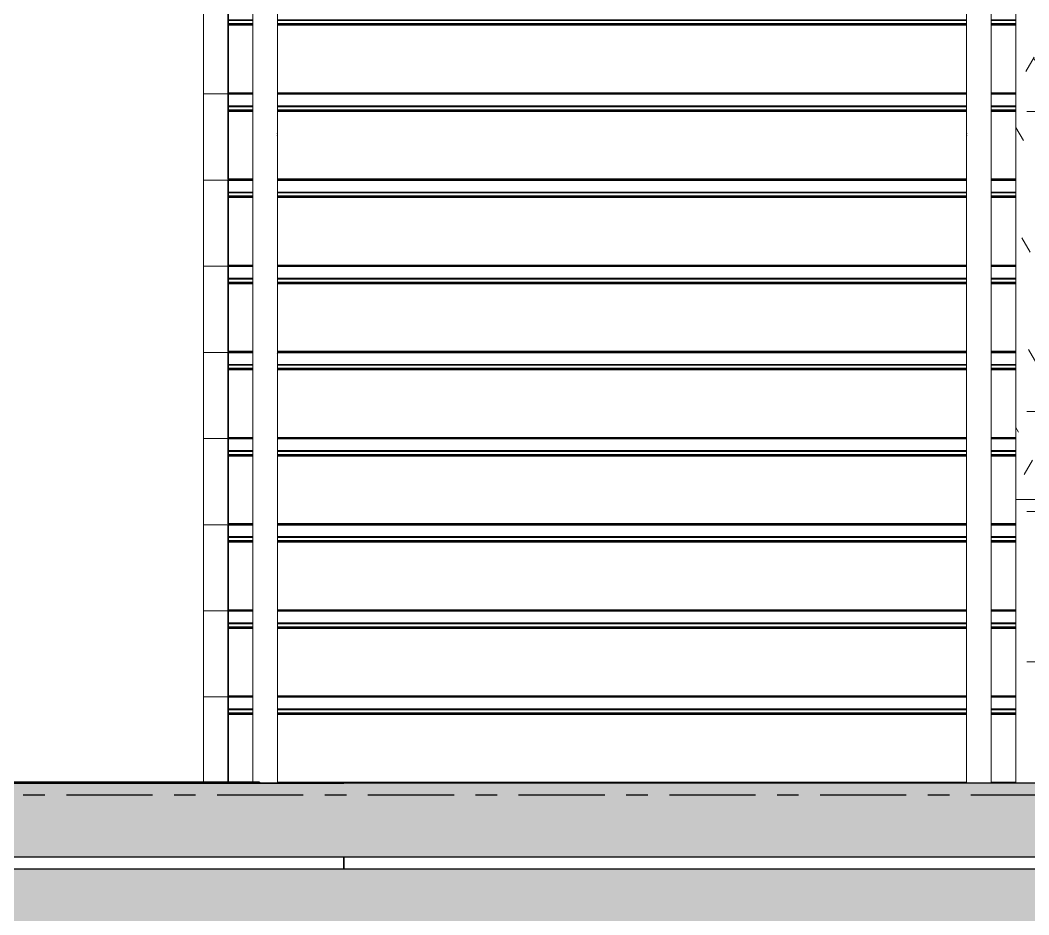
# Model space of a CAD drawing. Header units: millimetres. Extents: x -1379 to 1385823, y -4884429 to 548763.
# Drawn here: x 553381 to 555430, y -2343919 to -2342102 of the extents above; entities that cross this region are included whole.
import ezdxf

# ---------------------------------------------------------------- set-up
doc = ezdxf.new("R2010")
doc.units = ezdxf.units.MM
doc.linetypes.add('CENTER', pattern=[50.8, 31.75, -6.35, 6.35, -6.35])
doc.linetypes.add('TA_GL_000.70000', pattern=[1.925, 0.7, -0.175, 0.175, -0.175, 0.7])
doc.layers.add('000 - 0_SYM_DWG_GRIDLINE_MAIN_COLOR_251', color=7, linetype='Continuous')
doc.layers.add('000 - GRID', color=7, linetype='CENTER')
for name, color, linetype, lineweight in [('A-DETL-GENF', 7, 'Continuous', 35), ('A-DETL-THIN', 7, 'Continuous', 25), ('A-FLOR-FNSH', 7, 'Continuous', 70), ('A-FLOR-HRAL', 7, 'Continuous', 35), ('A-FLOR-PATT', 7, 'Continuous', 70), ('A-GENM', 7, 'Continuous', 35), ('A-WALL-PATT', 7, 'Continuous', 70), ('I-WALL-E', 7, 'Continuous', 50), ('S-STRS-E', 7, 'Continuous', 35), ('WALL-E', 7, 'Continuous', 50)]:
    doc.layers.add(name, color=color, linetype=linetype, lineweight=lineweight)
doc.styles.add('TA', font='', dxfattribs={"height": 4.5})
doc.styles.get('TA').set_extended_font_data('Cordia New')

# ---------------------------------------------------------------- blocks, each defined once
blk = doc.blocks.new('Railing - 50mm-5816477-IV01 - ELEVATION 2')
at = {"layer": 'A-FLOR-HRAL', "color": 7, "lineweight": 9}
for p, q in [((-2315827.7, 103222.6), (-2315827.4, 103225.1)), ((-2315827.7, 103222.6), (-2315827.7, 102200)), ((-2315827.4, 103220.1), (-2315827.7, 103222.6)), ((-2315778, 103225.1), (-2315777.7, 103222.6)), ((-2315777.7, 103222.6), (-2315778, 103220.1)), ((-2315777.7, 102200), (-2315777.7, 103222.6))]:
    blk.add_line(p, q, dxfattribs=at)
blk = doc.blocks.new('Railing - 50mm-5816475-IV01 - ELEVATION 2')
at = {"layer": 'A-FLOR-HRAL', "color": 7, "lineweight": 9}
for p, q in [((-2315827.7, 102642.6), (-2315827.4, 102645)), ((-2315827.7, 102642.6), (-2315827.7, 101675)), ((-2315827.4, 102640.1), (-2315827.7, 102642.6)), ((-2315778, 102645), (-2315777.7, 102642.6)), ((-2315777.7, 102642.6), (-2315778, 102640.1)), ((-2315777.7, 101675), (-2315777.7, 102642.6))]:
    blk.add_line(p, q, dxfattribs=at)
blk = doc.blocks.new('Railing - Railing-3996589-IV01 - ELEVATION 2')
at = {"color": 7}
for name in ['Railing - 50mm-5816477-IV01 - ELEVATION 2', 'Railing - 50mm-5816475-IV01 - ELEVATION 2']:
    blk.add_blockref(name, (0, 0), dxfattribs=at)
blk = doc.blocks.new('Top Rail Type - Top Rail_Internal_-4728313-IV01 - ELEVATION 2')
at = {"layer": 'A-FLOR-HRAL', "color": 7, "lineweight": 9}
for p, q in [((-2315827.7, 104638.6), (-2315827.7, 102219)), ((-2315777.7, 102219), (-2315777.7, 104638.6)), ((-2315827.7, 102125), (-2315827.7, 101325)), ((-2315777.7, 101325), (-2315777.7, 102125)), ((-2315778.6, 101325), (-2315826.9, 101325)), ((-2315826.9, 101325), (-2315778.6, 101325))]:
    blk.add_line(p, q, dxfattribs=at)
at = {"layer": 'A-FLOR-HRAL', "color": 7, "lineweight": 9, "flags": 128}
for points in [[(-2315827.7, 102200), (-2315827.7, 102200.1), (-2315827.7, 102200.4), (-2315827.7, 102200.9), (-2315827.7, 102201.6), (-2315827.7, 102202.5), (-2315827.7, 102203.6), (-2315827.7, 102204.9), (-2315827.7, 102206.3), (-2315827.7, 102208), (-2315827.7, 102209.9), (-2315827.7, 102211.9), (-2315827.7, 102214.1), (-2315827.7, 102216.5), (-2315827.7, 102219)], [(-2315777.7, 102219), (-2315777.7, 102216.4), (-2315777.7, 102214), (-2315777.7, 102211.8), (-2315777.7, 102209.8), (-2315777.7, 102208), (-2315777.7, 102206.3), (-2315777.7, 102204.8), (-2315777.7, 102203.5), (-2315777.7, 102202.5), (-2315777.7, 102201.6), (-2315777.7, 102200.9), (-2315777.7, 102200.4), (-2315777.7, 102200.1), (-2315777.7, 102200)], [(-2315827.7, 102200), (-2315827.7, 102199.9), (-2315827.7, 102199.8), (-2315827.7, 102199.5), (-2315827.7, 102199), (-2315827.7, 102198.5), (-2315827.7, 102197.9), (-2315827.7, 102197.1), (-2315827.7, 102196.2), (-2315827.7, 102195.2), (-2315827.7, 102194.1), (-2315827.7, 102192.9), (-2315827.7, 102191.5), (-2315827.7, 102190.1), (-2315827.7, 102188.5), (-2315827.7, 102186.9), (-2315827.7, 102185.2), (-2315827.7, 102183.3), (-2315827.7, 102181.4), (-2315827.7, 102179.4), (-2315827.7, 102177.3), (-2315827.7, 102175.1), (-2315827.7, 102172.8), (-2315827.7, 102170.4), (-2315827.7, 102168), (-2315827.7, 102165.5), (-2315827.7, 102163), (-2315827.7, 102160.3), (-2315827.7, 102157.7), (-2315827.7, 102155), (-2315827.7, 102152.2), (-2315827.7, 102149.4), (-2315827.7, 102146.5), (-2315827.7, 102143.6), (-2315827.7, 102140.7), (-2315827.7, 102137.7), (-2315827.7, 102134.8), (-2315827.7, 102131.8), (-2315827.7, 102128.8), (-2315827.7, 102125.8), (-2315827.7, 102125)], [(-2315827.6, 102197.5), (-2315827.7, 102198.5), (-2315827.7, 102199.5), (-2315827.7, 102200)], [(-2315777.7, 102200), (-2315777.7, 102199), (-2315777.8, 102198), (-2315777.9, 102197)], [(-2315777.7, 102125), (-2315777.7, 102128), (-2315777.7, 102131), (-2315777.7, 102134), (-2315777.7, 102136.9), (-2315777.7, 102139.9), (-2315777.7, 102142.8), (-2315777.7, 102145.7), (-2315777.7, 102148.6), (-2315777.7, 102151.4), (-2315777.7, 102154.2), (-2315777.7, 102156.9), (-2315777.7, 102159.6), (-2315777.7, 102162.3), (-2315777.7, 102164.8), (-2315777.7, 102167.3), (-2315777.7, 102169.8), (-2315777.7, 102172.2), (-2315777.7, 102174.5), (-2315777.7, 102176.7), (-2315777.7, 102178.8), (-2315777.7, 102180.8), (-2315777.7, 102182.8), (-2315777.7, 102184.7), (-2315777.7, 102186.4), (-2315777.7, 102188.1), (-2315777.7, 102189.7), (-2315777.7, 102191.1), (-2315777.7, 102192.5), (-2315777.7, 102193.8), (-2315777.7, 102194.9), (-2315777.7, 102195.9), (-2315777.7, 102196.9), (-2315777.7, 102197.7), (-2315777.7, 102198.3), (-2315777.7, 102198.9), (-2315777.7, 102199.4), (-2315777.7, 102199.7), (-2315777.7, 102199.9), (-2315777.7, 102200), (-2315777.7, 102200)]]:
    blk.add_lwpolyline(points, dxfattribs=at)
blk = doc.blocks.new('DPA_GM-Manhole Cover Type 2 - 600x600-V54-IV01 - ELEVATION 2')
at = {"layer": 'A-GENM', "lineweight": 9}
h = blk.add_hatch(dxfattribs=at)
h.set_pattern_fill('FP_32', style=0, pattern_type=2)
h.set_pattern_definition([(87.236, (-2317713.067, 0), (-1.62598107, 33.67558542), []), (92.764, (-2317713.067, 0), (-4.87760347, 33.67596877), [84.288, -50.573])])
h.paths.add_polyline_path([(-2317858.2, 101325), (-2317858.2, 101327), (-2317863.9, 101327), (-2317863.9, 101325)])
h = blk.add_hatch(dxfattribs=at)
h.set_pattern_fill('FP_33', style=0, pattern_type=2)
h.set_pattern_definition([(53.483, (-2306129.094, 0), (-24.93489, 33.67606), []), (126.517, (-2306129.094, 0), (-74.804, 33.67637), [104.756, -62.853])])
h.paths.add_polyline_path([(-2317858.2, 101325), (-2317854.2, 101325), (-2317854.2, 101327), (-2317858.2, 101327)])
h = blk.add_hatch(dxfattribs=at)
h.set_pattern_fill('FP_30', style=0, pattern_type=2)
h.set_pattern_definition([(87.236, (-2317718.061, 0), (-1.62598107, 33.67558542), []), (92.764, (-2317718.061, 0), (-4.87760347, 33.67596877), [84.288, -50.573])])
h.paths.add_polyline_path([(-2317854.1, 101325), (-2317848.9, 101325), (-2317848.9, 101327), (-2317854.2, 101327), (-2317854.2, 101325)])
h = blk.add_hatch(dxfattribs=at)
h.set_pattern_fill('FP_29', style=0, pattern_type=2)
h.set_pattern_definition([(53.483, (-2306271.676, 0), (-24.93489, 33.67606), []), (126.517, (-2306271.676, 0), (-74.804, 33.67637), [104.756, -62.853])])
h.paths.add_polyline_path([(-2317839.8, 101325), (-2317759.9, 101325), (-2317759.9, 101327), (-2317848.9, 101327), (-2317848.9, 101325), (-2317843.7, 101325)])
h = blk.add_hatch(dxfattribs=at)
h.set_pattern_fill('FP_28', style=0, pattern_type=2)
h.set_pattern_definition([(45.033, (-2298464.604, 0), (-33.636283, 33.676074), []), (134.967, (-2298464.604, 0), (-100.910215, 33.675396), [118.993, -71.396])])
h.paths.add_polyline_path([(-2317389.8, 101325), (-2317340.4, 101325), (-2317340.4, 101327), (-2317759.9, 101327), (-2317759.9, 101325)])
h = blk.add_hatch(dxfattribs=at)
h.set_pattern_fill('FP_31', style=0, pattern_type=2)
h.set_pattern_definition([(56.093, (-2309606.193, 0), (-22.634779, 33.676643), []), (123.907, (-2309606.193, 0), (-67.905139, 33.674984), [101.44, -60.864])])
h.paths.add_polyline_path([(-2317264.3, 101325), (-2317264.3, 101327), (-2317340.4, 101327), (-2317340.4, 101325)])
at = {"layer": 'A-GENM', "color": 7}
for p, q in [((-2317092.9, 101325), (-2317955, 101325)), ((-2317955, 101325), (-2317136.4, 101325)), ((-2317854.1, 101325), (-2317883.5, 101325)), ((-2317274.2, 101325), (-2317883.5, 101325)), ((-2317883.5, 101325), (-2317854.1, 101325)), ((-2317274.2, 101325), (-2317883.5, 101325)), ((-2317878.3, 101325), (-2317849.3, 101325)), ((-2317279, 101325), (-2317878.3, 101325)), ((-2317288.5, 101325), (-2317867.8, 101325)), ((-2317867.8, 101325), (-2317839.8, 101325)), ((-2317787.9, 101327), (-2317863.9, 101327)), ((-2317863.9, 101327), (-2317858.2, 101327)), ((-2317863.9, 101325), (-2317863.9, 101327)), ((-2317858.2, 101325), (-2317863.9, 101325)), ((-2317863.9, 101325), (-2317787.9, 101325)), ((-2317858.2, 101327), (-2317774.4, 101327)), ((-2317858.2, 101325), (-2317858.2, 101327)), ((-2317774.4, 101325), (-2317858.2, 101325)), ((-2317854.9, 101325), (-2317840, 101325)), ((-2317841.4, 101325), (-2317854.9, 101325)), ((-2317773.4, 101327), (-2317854.2, 101327)), ((-2317854.2, 101327), (-2317848.9, 101327)), ((-2317854.2, 101327), (-2317854.2, 101325)), ((-2317848.9, 101325), (-2317854.2, 101325)), ((-2317854.2, 101325), (-2317773.4, 101325)), ((-2317244.8, 101325), (-2317854.1, 101325)), ((-2317854.1, 101325), (-2317244.8, 101325)), ((-2317849.3, 101325), (-2317250, 101325)), ((-2317848.9, 101327), (-2317759.9, 101327)), ((-2317848.9, 101327), (-2317848.9, 101325)), ((-2317759.9, 101325), (-2317848.9, 101325)), ((-2317843.8, 101325), (-2317830.4, 101325)), ((-2317829, 101325), (-2317843.8, 101325)), ((-2317841.4, 101325), (-2317826.6, 101325)), ((-2317840.4, 101325), (-2317825.6, 101325)), ((-2317826.9, 101325), (-2317840.4, 101325)), ((-2317840, 101325), (-2317826.6, 101325)), ((-2317839.8, 101325), (-2317260.5, 101325)), ((-2317830.4, 101325), (-2317815.6, 101325)), ((-2317829.3, 101325), (-2317815.9, 101325)), ((-2317814.5, 101325), (-2317829.3, 101325)), ((-2317829, 101325), (-2317815.6, 101325)), ((-2317826.9, 101325), (-2317812.1, 101325)), ((-2317825.6, 101325), (-2317812.1, 101325)), ((-2317815.9, 101325), (-2317801.1, 101325)), ((-2317814.5, 101325), (-2317801.1, 101325)), ((-2317368.4, 101327), (-2317787.9, 101327)), ((-2317787.9, 101325), (-2317368.4, 101325)), ((-2317774.4, 101327), (-2317354.9, 101327)), ((-2317354.9, 101325), (-2317774.4, 101325)), ((-2317353.9, 101327), (-2317773.4, 101327)), ((-2317773.4, 101325), (-2317353.9, 101325)), ((-2317759.9, 101327), (-2317340.4, 101327)), ((-2317759.9, 101327), (-2317759.9, 101325)), ((-2317340.4, 101325), (-2317759.9, 101325)), ((-2317284.6, 101327), (-2317368.4, 101327)), ((-2317368.4, 101325), (-2317284.6, 101325)), ((-2317354.9, 101327), (-2317278.8, 101327)), ((-2317278.8, 101325), (-2317354.9, 101325)), ((-2317270.1, 101327), (-2317353.9, 101327)), ((-2317353.9, 101325), (-2317270.1, 101325)), ((-2317340.4, 101327), (-2317264.3, 101327)), ((-2317340.4, 101325), (-2317340.4, 101327)), ((-2317264.3, 101325), (-2317340.4, 101325)), ((-2317313.7, 101325), (-2317327.2, 101325)), ((-2317312.4, 101325), (-2317327.2, 101325)), ((-2317301.4, 101325), (-2317316.2, 101325)), ((-2317302.7, 101325), (-2317316.2, 101325)), ((-2317313.7, 101325), (-2317298.9, 101325)), ((-2317299.3, 101325), (-2317312.7, 101325)), ((-2317297.9, 101325), (-2317312.7, 101325)), ((-2317298.9, 101325), (-2317312.4, 101325)), ((-2317287.9, 101325), (-2317302.7, 101325)), ((-2317286.9, 101325), (-2317301.7, 101325)), ((-2317288.2, 101325), (-2317301.7, 101325)), ((-2317301.4, 101325), (-2317287.9, 101325)), ((-2317299.3, 101325), (-2317284.5, 101325)), ((-2317284.5, 101325), (-2317297.9, 101325)), ((-2317260.5, 101325), (-2317288.5, 101325)), ((-2317273.4, 101325), (-2317288.2, 101325)), ((-2317286.9, 101325), (-2317273.4, 101325)), ((-2317278.8, 101327), (-2317284.6, 101327)), ((-2317284.6, 101325), (-2317278.8, 101325)), ((-2317250, 101325), (-2317279, 101325)), ((-2317274.2, 101325), (-2317244.8, 101325)), ((-2317244.8, 101325), (-2317274.2, 101325)), ((-2317264.3, 101327), (-2317270.1, 101327)), ((-2317270.1, 101325), (-2317264.3, 101325)), ((-2317264.3, 101327), (-2317264.3, 101325)), ((-2317136.4, 101325), (-2317092.9, 101325)), ((-2318035.3, 101175), (-2318035.3, 101150)), ((-2317991.9, 101175), (-2317991.9, 101150)), ((-2317092.9, 101150), (-2317092.9, 101175))]:
    blk.add_line(p, q, dxfattribs=at)
blk = doc.blocks.new('Handrail Type - Handrail_Internal_-5816216-IV01 - ELEVATION 2')
at = {"layer": 'A-FLOR-HRAL', "color": 7, "lineweight": 9}
for p, q in [((-2315827.7, 104300), (-2315827.7, 101850)), ((-2315777.7, 101850), (-2315777.7, 104300))]:
    blk.add_line(p, q, dxfattribs=at)
blk = doc.blocks.new('Railing - 50mm-5817114-IV01 - ELEVATION 2')
at = {"layer": 'A-FLOR-HRAL', "color": 7, "lineweight": 9}
for p, q in [((-2317277.4, 103225), (-2317277.7, 103222.5)), ((-2317277.7, 102200), (-2317277.7, 103222.5)), ((-2317277.7, 103222.5), (-2317277.4, 103220)), ((-2317227.7, 103222.5), (-2317228, 103225)), ((-2317228, 103220), (-2317227.7, 103222.5)), ((-2317227.7, 103222.5), (-2317227.7, 102200))]:
    blk.add_line(p, q, dxfattribs=at)
blk = doc.blocks.new('Railing - 50mm-5817112-IV01 - ELEVATION 2')
at = {"layer": 'A-FLOR-HRAL', "color": 7, "lineweight": 9}
for p, q in [((-2317277.4, 102645), (-2317277.7, 102642.5)), ((-2317277.7, 101675), (-2317277.7, 102642.5)), ((-2317277.7, 102642.5), (-2317277.4, 102640)), ((-2317227.7, 102642.5), (-2317228, 102645)), ((-2317228, 102640), (-2317227.7, 102642.5)), ((-2317227.7, 102642.5), (-2317227.7, 101675))]:
    blk.add_line(p, q, dxfattribs=at)
blk = doc.blocks.new('Railing - Railing-5817338-IV01 - ELEVATION 2')
at = {"color": 7}
for name in ['Railing - 50mm-5817114-IV01 - ELEVATION 2', 'Railing - 50mm-5817112-IV01 - ELEVATION 2']:
    blk.add_blockref(name, (0, 0), dxfattribs=at)
blk = doc.blocks.new('Top Rail Type - Top Rail_Internal_-5817344-IV01 - ELEVATION 2')
at = {"layer": 'A-FLOR-HRAL', "color": 7, "lineweight": 9}
for p, q in [((-2317277.7, 104638.6), (-2317277.7, 102219)), ((-2317227.7, 102219), (-2317227.7, 104638.6)), ((-2317277.7, 102125), (-2317277.7, 101327)), ((-2317227.7, 101325), (-2317227.7, 102125)), ((-2317228.6, 101325), (-2317276.9, 101325)), ((-2317276.9, 101325), (-2317228.6, 101325))]:
    blk.add_line(p, q, dxfattribs=at)
at = {"layer": 'A-FLOR-HRAL', "color": 7, "lineweight": 9, "flags": 128}
for points in [[(-2317277.7, 102200), (-2317277.7, 102200.1), (-2317277.7, 102200.4), (-2317277.7, 102200.9), (-2317277.7, 102201.6), (-2317277.7, 102202.5), (-2317277.7, 102203.6), (-2317277.7, 102204.9), (-2317277.7, 102206.3), (-2317277.7, 102208), (-2317277.7, 102209.9), (-2317277.7, 102211.9), (-2317277.7, 102214.1), (-2317277.7, 102216.5), (-2317277.7, 102219)], [(-2317227.7, 102219), (-2317227.7, 102216.4), (-2317227.7, 102214), (-2317227.7, 102211.8), (-2317227.7, 102209.8), (-2317227.7, 102208), (-2317227.7, 102206.3), (-2317227.7, 102204.8), (-2317227.7, 102203.5), (-2317227.7, 102202.5), (-2317227.7, 102201.6), (-2317227.7, 102200.9), (-2317227.7, 102200.4), (-2317227.7, 102200.1), (-2317227.7, 102200)], [(-2317277.7, 102200), (-2317277.7, 102199.9), (-2317277.7, 102199.8), (-2317277.7, 102199.5), (-2317277.7, 102199), (-2317277.7, 102198.5), (-2317277.7, 102197.9), (-2317277.7, 102197.1), (-2317277.7, 102196.2), (-2317277.7, 102195.2), (-2317277.7, 102194.1), (-2317277.7, 102192.9), (-2317277.7, 102191.5), (-2317277.7, 102190.1), (-2317277.7, 102188.5), (-2317277.7, 102186.9), (-2317277.7, 102185.2), (-2317277.7, 102183.3), (-2317277.7, 102181.4), (-2317277.7, 102179.4), (-2317277.7, 102177.3), (-2317277.7, 102175.1), (-2317277.7, 102172.8), (-2317277.7, 102170.4), (-2317277.7, 102168), (-2317277.7, 102165.5), (-2317277.7, 102163), (-2317277.7, 102160.3), (-2317277.7, 102157.7), (-2317277.7, 102155), (-2317277.7, 102152.2), (-2317277.7, 102149.4), (-2317277.7, 102146.5), (-2317277.7, 102143.6), (-2317277.7, 102140.7), (-2317277.7, 102137.7), (-2317277.7, 102134.8), (-2317277.7, 102131.8), (-2317277.7, 102128.8), (-2317277.7, 102125.8), (-2317277.7, 102125)], [(-2317277.6, 102197.5), (-2317277.7, 102198.5), (-2317277.7, 102199.5), (-2317277.7, 102200)], [(-2317227.7, 102200), (-2317227.7, 102199), (-2317227.8, 102198), (-2317227.9, 102197)], [(-2317227.7, 102125), (-2317227.7, 102128), (-2317227.7, 102131), (-2317227.7, 102134), (-2317227.7, 102136.9), (-2317227.7, 102139.9), (-2317227.7, 102142.8), (-2317227.7, 102145.7), (-2317227.7, 102148.6), (-2317227.7, 102151.4), (-2317227.7, 102154.2), (-2317227.7, 102156.9), (-2317227.7, 102159.6), (-2317227.7, 102162.3), (-2317227.7, 102164.8), (-2317227.7, 102167.3), (-2317227.7, 102169.8), (-2317227.7, 102172.2), (-2317227.7, 102174.5), (-2317227.7, 102176.7), (-2317227.7, 102178.8), (-2317227.7, 102180.8), (-2317227.7, 102182.8), (-2317227.7, 102184.7), (-2317227.7, 102186.4), (-2317227.7, 102188.1), (-2317227.7, 102189.7), (-2317227.7, 102191.1), (-2317227.7, 102192.5), (-2317227.7, 102193.8), (-2317227.7, 102194.9), (-2317227.7, 102195.9), (-2317227.7, 102196.9), (-2317227.7, 102197.7), (-2317227.7, 102198.3), (-2317227.7, 102198.9), (-2317227.7, 102199.4), (-2317227.7, 102199.7), (-2317227.7, 102199.9), (-2317227.7, 102200), (-2317227.7, 102200)]]:
    blk.add_lwpolyline(points, dxfattribs=at)
blk = doc.blocks.new('Handrail Type - Handrail_Internal_-5817361-IV01 - ELEVATION 2')
at = {"layer": 'A-FLOR-HRAL', "color": 7, "lineweight": 9}
for p, q in [((-2317277.7, 104300), (-2317277.7, 101850)), ((-2317227.7, 101850), (-2317227.7, 104300))]:
    blk.add_line(p, q, dxfattribs=at)
blk = doc.blocks.new('C-1-IV01_REV00_20260605-145254_ELEVATION_2_EX')
at = {"layer": 'A-DETL-GENF', "lineweight": 9}
h = blk.add_hatch(dxfattribs=at)
h.set_pattern_fill('FP_37', style=0, pattern_type=2)
h.set_pattern_definition([(45, (994.86, -1), (0, 449.0128), [317.5, -317.5]), (45, (910.67, 83.17), (0, 449.0128), [317.5, -317.5]), (45, (826.5, 167.36), (0, 449.0128), [317.5, -317.5]), (135, (826.5, 223.5), (-449.0128, 3e-14), [317.5, -317.5]), (135, (910.67, 307.7), (-449.0128, 3e-14), [317.5, -317.5]), (135, (994.86, 391.87), (-449.0128, 3e-14), [317.5, -317.5])])
h.paths.add_polyline_path([(-23297.8, 99801.3), (7193.5, 99801.3), (7193.5, 101149), (-23297.8, 101149)])
at = {"layer": 'A-FLOR-PATT', "lineweight": 35}
blk.add_hatch(color=7, dxfattribs=at).paths.add_polyline_path([(-12816.4, 101174), (-12141.1, 101174), (-12141.1, 101324), (-18978.4, 101324), (-18978.4, 101174), (-13769.2, 101174)])
at = {"layer": 'A-WALL-PATT', "lineweight": 9}
h = blk.add_hatch(dxfattribs=at)
h.set_pattern_fill('FP_21', style=0, pattern_type=2)
h.set_pattern_definition([(0, (994.86, -1.01), (406.4, 101.6), [33.528, -271.272, 33.528, -271.272, -1625.6]), (0, (994.86, -1.01), (406.4, 101.6), [-609.6, 33.528, -576.072, 33.528, -271.272, -711.2]), (0, (994.86, -1.01), (406.4, 101.6), [-1524, 33.528, -169.672, 33.528, -474.472]), (120, (1147.26, 49.79), (-291.18818, 301.15272), [33.528, -271.272, 33.528, -271.272, -1625.6]), (120, (1147.26, 49.79), (-291.18818, 301.15272), [-609.6, 33.528, -576.072, 33.528, -271.272, -711.2]), (120, (1147.26, 49.79), (-291.18818, 301.15272), [-1524, 33.528, -169.672, 33.528, -474.472]), (240, (1198.06, 252.99), (-115.21182, -402.75272), [33.528, -271.272, 33.528, -271.272, -1625.6]), (240, (1198.06, 252.99), (-115.21182, -402.75272), [-609.6, 33.528, -576.072, 33.528, -271.272, -711.2]), (240, (1198.06, 252.99), (-115.21182, -402.75272), [-1524, 33.528, -169.672, 33.528, -474.472])])
h.paths.add_polyline_path([(-16345, 101324), (-16345, 103674), (-16395, 103674), (-16395, 101324)])
h = blk.add_hatch(dxfattribs=at)
h.set_pattern_fill('FP_22', style=0, pattern_type=2)
h.set_pattern_definition([(0, (-15745, 100124), (0, 1200), []), (90, (-15745, 100124), (-600, 4e-14), [])])
h.paths.add_polyline_path([(-16345, 101324), (-16345, 103674), (-16395, 103674), (-16395, 101324)])
at = {"layer": 'A-DETL-THIN', "color": 7}
blk.add_line((7193.5, 101149), (-23297.8, 101149), dxfattribs=at)
at = {"layer": 'A-FLOR-FNSH', "color": 7, "lineweight": 25}
for p, q in [((-12141.1, 101324), (-18978.4, 101324)), ((-18978.4, 101174), (-12141.1, 101174))]:
    blk.add_line(p, q, dxfattribs=at)
at = {"layer": 'I-WALL-E', "color": 7, "lineweight": 9}
for p, q in [((-18045, 101326), (-18045, 103774)), ((-17995, 101326), (-17995, 103774)), ((-16395, 101324), (-16395, 103674)), ((-18045, 102724), (-18045, 102899)), ((-17995, 102899), (-17995, 102724)), ((-18045, 102549), (-18045, 102724)), ((-18045, 102724), (-17995, 102724)), ((-18045, 102724), (-17995, 102724)), ((-17995, 102724), (-17995, 102549)), ((-16395, 102725.2), (-16395, 102724)), ((-18045, 102374), (-18045, 102549)), ((-18045, 102549), (-17995, 102549)), ((-18045, 102549), (-17995, 102549)), ((-17995, 102549), (-17995, 102374)), ((-16395, 102550.5), (-16395, 102549)), ((-18045, 102199), (-18045, 102374)), ((-18045, 102374), (-17995, 102374)), ((-18045, 102374), (-17995, 102374)), ((-17995, 102374), (-17995, 102199)), ((-16395, 102375.5), (-16395, 102374)), ((-18045, 102024), (-18045, 102199)), ((-18045, 102199), (-17995, 102199)), ((-18045, 102199), (-17995, 102199)), ((-17995, 102199), (-17995, 102024)), ((-16395, 102200.5), (-16395, 102199)), ((-18045, 101849), (-18045, 102024)), ((-18045, 102024), (-17995, 102024)), ((-18045, 102024), (-17995, 102024)), ((-17995, 102024), (-17995, 101849)), ((-16395, 102025.5), (-16395, 102024)), ((-18045, 101674), (-18045, 101849)), ((-18045, 101849), (-17995, 101849)), ((-18045, 101849), (-17995, 101849)), ((-17995, 101849), (-17995, 101674)), ((-16395, 101850.5), (-16395, 101849)), ((-18045, 101499), (-18045, 101674)), ((-18045, 101674), (-17995, 101674)), ((-18045, 101674), (-17995, 101674)), ((-17995, 101674), (-17995, 101499)), ((-16395, 101675.5), (-16395, 101674)), ((-18045, 101326), (-18045, 101499)), ((-18045, 101499), (-17995, 101499)), ((-18045, 101499), (-17995, 101499)), ((-17995, 101499), (-17995, 101326)), ((-16395, 101500.5), (-16395, 101499)), ((-16395, 101325.5), (-16395, 101324))]:
    blk.add_line(p, q, dxfattribs=at)
at = {"layer": 'S-STRS-E', "color": 7}
for p, q in [((-17995, 102873.5), (-17995, 102893.5)), ((-17995, 102866), (-17995, 102873.5)), ((-17995, 102873.5), (-17945, 102873.5)), ((-17995, 102873.5), (-17945, 102873.5)), ((-17995, 102864), (-17995, 102866)), ((-17995, 102866), (-17945, 102866)), ((-17995, 102725.5), (-17995, 102864)), ((-17945, 102864), (-17995, 102864)), ((-17945, 102864), (-17995, 102864)), ((-17895, 102873.5), (-16495, 102873.5)), ((-17895, 102873.5), (-16495, 102873.5)), ((-17895, 102866), (-16495, 102866)), ((-16495, 102864), (-17895, 102864)), ((-16495, 102864), (-17895, 102864)), ((-16445, 102873.5), (-16395, 102873.5)), ((-16445, 102873.5), (-16395, 102873.5)), ((-16445, 102866), (-16395, 102866)), ((-16395, 102864), (-16445, 102864)), ((-16395, 102864), (-16445, 102864)), ((-17995, 102725.5), (-17945, 102725.5)), ((-17995, 102718.5), (-17995, 102724)), ((-17995, 102724), (-17945, 102724)), ((-17995, 102699), (-17995, 102724)), ((-17995, 102721.5), (-17995, 102724)), ((-17995, 102721.5), (-17995, 102724)), ((-17995, 102721.5), (-17995, 102724)), ((-17995, 102721.5), (-17995, 102724)), ((-17995, 102721.5), (-17995, 102724)), ((-17995, 102724), (-17945, 102724)), ((-17995, 102724), (-17945, 102724)), ((-17995, 102724), (-17945, 102724)), ((-17995, 102724), (-17945, 102724)), ((-17995, 102724), (-17945, 102724)), ((-17995, 102724), (-17945, 102724)), ((-17995, 102709), (-17995, 102719)), ((-17995, 102698.5), (-17995, 102718.5)), ((-17995, 102709.5), (-17995, 102718.5)), ((-17895, 102725.5), (-16495, 102725.5)), ((-17895, 102724), (-16495, 102724)), ((-17895, 102724), (-16495, 102724)), ((-17895, 102724), (-16495, 102724)), ((-17895, 102724), (-16495, 102724)), ((-17895, 102724), (-16495, 102724)), ((-17895, 102724), (-16495, 102724)), ((-17895, 102724), (-16495, 102724)), ((-16445, 102725.5), (-16395, 102725.5)), ((-16445, 102724), (-16395, 102724)), ((-16445, 102724), (-16395, 102724)), ((-16445, 102724), (-16395, 102724)), ((-16445, 102724), (-16395, 102724)), ((-16445, 102724), (-16395, 102724)), ((-16445, 102724), (-16395, 102724)), ((-16445, 102724), (-16395, 102724)), ((-17995, 102706), (-17995, 102709.5)), ((-17995, 102706.5), (-17995, 102709)), ((-17945, 102699), (-17995, 102699)), ((-17995, 102691), (-17995, 102698.5)), ((-17995, 102698.5), (-17945, 102698.5)), ((-17995, 102698.5), (-17945, 102698.5)), ((-16495, 102699), (-17895, 102699)), ((-17895, 102698.5), (-16495, 102698.5)), ((-17895, 102698.5), (-16495, 102698.5)), ((-16395, 102699), (-16445, 102699)), ((-16445, 102698.5), (-16395, 102698.5)), ((-16445, 102698.5), (-16395, 102698.5)), ((-17995, 102689), (-17995, 102691)), ((-17995, 102691), (-17945, 102691)), ((-17995, 102550.5), (-17995, 102689)), ((-17945, 102689), (-17995, 102689)), ((-17945, 102689), (-17995, 102689)), ((-17895, 102691), (-16495, 102691)), ((-16495, 102689), (-17895, 102689)), ((-16495, 102689), (-17895, 102689)), ((-16445, 102691), (-16395, 102691)), ((-16395, 102689), (-16445, 102689)), ((-16395, 102689), (-16445, 102689)), ((-17995, 102550.5), (-17945, 102550.5)), ((-17995, 102543.5), (-17995, 102549)), ((-17995, 102549), (-17945, 102549)), ((-17995, 102524), (-17995, 102549)), ((-17995, 102546.5), (-17995, 102549)), ((-17995, 102546.5), (-17995, 102549)), ((-17995, 102546.5), (-17995, 102549)), ((-17995, 102546.5), (-17995, 102549)), ((-17995, 102546.5), (-17995, 102549)), ((-17995, 102549), (-17945, 102549)), ((-17995, 102549), (-17945, 102549)), ((-17995, 102549), (-17945, 102549)), ((-17995, 102549), (-17945, 102549)), ((-17995, 102549), (-17945, 102549)), ((-17995, 102549), (-17945, 102549)), ((-17995, 102534), (-17995, 102544)), ((-17995, 102523.5), (-17995, 102543.5)), ((-17995, 102534.5), (-17995, 102543.5)), ((-17995, 102531), (-17995, 102534.5)), ((-17995, 102531.5), (-17995, 102534)), ((-17895, 102550.5), (-16495, 102550.5)), ((-17895, 102549), (-16495, 102549)), ((-17895, 102549), (-16495, 102549)), ((-17895, 102549), (-16495, 102549)), ((-17895, 102549), (-16495, 102549)), ((-17895, 102549), (-16495, 102549)), ((-17895, 102549), (-16495, 102549)), ((-17895, 102549), (-16495, 102549)), ((-16445, 102550.5), (-16395, 102550.5)), ((-16445, 102549), (-16395, 102549)), ((-16445, 102549), (-16395, 102549)), ((-16445, 102549), (-16395, 102549)), ((-16445, 102549), (-16395, 102549)), ((-16445, 102549), (-16395, 102549)), ((-16445, 102549), (-16395, 102549)), ((-16445, 102549), (-16395, 102549)), ((-17945, 102524), (-17995, 102524)), ((-17995, 102516), (-17995, 102523.5)), ((-17995, 102523.5), (-17945, 102523.5)), ((-17995, 102523.5), (-17945, 102523.5)), ((-17995, 102514), (-17995, 102516)), ((-17995, 102516), (-17945, 102516)), ((-17995, 102375.5), (-17995, 102514)), ((-17945, 102514), (-17995, 102514)), ((-17945, 102514), (-17995, 102514)), ((-16495, 102524), (-17895, 102524)), ((-17895, 102523.5), (-16495, 102523.5)), ((-17895, 102523.5), (-16495, 102523.5)), ((-17895, 102516), (-16495, 102516)), ((-16495, 102514), (-17895, 102514)), ((-16495, 102514), (-17895, 102514)), ((-16395, 102524), (-16445, 102524)), ((-16445, 102523.5), (-16395, 102523.5)), ((-16445, 102523.5), (-16395, 102523.5)), ((-16445, 102516), (-16395, 102516)), ((-16395, 102514), (-16445, 102514)), ((-16395, 102514), (-16445, 102514)), ((-17995, 102375.5), (-17945, 102375.5)), ((-17995, 102368.5), (-17995, 102374)), ((-17995, 102374), (-17945, 102374)), ((-17995, 102349), (-17995, 102374)), ((-17995, 102371.5), (-17995, 102374)), ((-17995, 102371.5), (-17995, 102374)), ((-17995, 102371.5), (-17995, 102374)), ((-17995, 102371.5), (-17995, 102374)), ((-17995, 102371.5), (-17995, 102374)), ((-17995, 102374), (-17945, 102374)), ((-17995, 102374), (-17945, 102374)), ((-17995, 102374), (-17945, 102374)), ((-17995, 102374), (-17945, 102374)), ((-17995, 102374), (-17945, 102374)), ((-17995, 102374), (-17945, 102374)), ((-17995, 102359), (-17995, 102369)), ((-17995, 102348.5), (-17995, 102368.5)), ((-17995, 102359.5), (-17995, 102368.5)), ((-17895, 102375.5), (-16495, 102375.5)), ((-17895, 102374), (-16495, 102374)), ((-17895, 102374), (-16495, 102374)), ((-17895, 102374), (-16495, 102374)), ((-17895, 102374), (-16495, 102374)), ((-17895, 102374), (-16495, 102374)), ((-17895, 102374), (-16495, 102374)), ((-17895, 102374), (-16495, 102374)), ((-16445, 102375.5), (-16395, 102375.5)), ((-16445, 102374), (-16395, 102374)), ((-16445, 102374), (-16395, 102374)), ((-16445, 102374), (-16395, 102374)), ((-16445, 102374), (-16395, 102374)), ((-16445, 102374), (-16395, 102374)), ((-16445, 102374), (-16395, 102374)), ((-16445, 102374), (-16395, 102374)), ((-17995, 102356), (-17995, 102359.5)), ((-17995, 102356.5), (-17995, 102359)), ((-17945, 102349), (-17995, 102349)), ((-17995, 102341), (-17995, 102348.5)), ((-17995, 102348.5), (-17945, 102348.5)), ((-17995, 102348.5), (-17945, 102348.5)), ((-16495, 102349), (-17895, 102349)), ((-17895, 102348.5), (-16495, 102348.5)), ((-17895, 102348.5), (-16495, 102348.5)), ((-16395, 102349), (-16445, 102349)), ((-16445, 102348.5), (-16395, 102348.5)), ((-16445, 102348.5), (-16395, 102348.5)), ((-17995, 102339), (-17995, 102341)), ((-17995, 102341), (-17945, 102341)), ((-17995, 102200.5), (-17995, 102339)), ((-17945, 102339), (-17995, 102339)), ((-17945, 102339), (-17995, 102339)), ((-17895, 102341), (-16495, 102341)), ((-16495, 102339), (-17895, 102339)), ((-16495, 102339), (-17895, 102339)), ((-16445, 102341), (-16395, 102341)), ((-16395, 102339), (-16445, 102339)), ((-16395, 102339), (-16445, 102339)), ((-17995, 102200.5), (-17945, 102200.5)), ((-17995, 102193.5), (-17995, 102199)), ((-17995, 102199), (-17945, 102199)), ((-17995, 102174), (-17995, 102199)), ((-17995, 102196.5), (-17995, 102199)), ((-17995, 102196.5), (-17995, 102199)), ((-17995, 102196.5), (-17995, 102199)), ((-17995, 102196.5), (-17995, 102199)), ((-17995, 102196.5), (-17995, 102199)), ((-17995, 102199), (-17945, 102199)), ((-17995, 102199), (-17945, 102199)), ((-17995, 102199), (-17945, 102199)), ((-17995, 102199), (-17945, 102199)), ((-17995, 102199), (-17945, 102199)), ((-17995, 102199), (-17945, 102199)), ((-17995, 102184), (-17995, 102194)), ((-17995, 102173.5), (-17995, 102193.5)), ((-17995, 102184.5), (-17995, 102193.5)), ((-17995, 102181), (-17995, 102184.5)), ((-17995, 102181.5), (-17995, 102184)), ((-17895, 102200.5), (-16495, 102200.5)), ((-17895, 102199), (-16495, 102199)), ((-17895, 102199), (-16495, 102199)), ((-17895, 102199), (-16495, 102199)), ((-17895, 102199), (-16495, 102199)), ((-17895, 102199), (-16495, 102199)), ((-17895, 102199), (-16495, 102199)), ((-17895, 102199), (-16495, 102199)), ((-16445, 102200.5), (-16395, 102200.5)), ((-16445, 102199), (-16395, 102199)), ((-16445, 102199), (-16395, 102199)), ((-16445, 102199), (-16395, 102199)), ((-16445, 102199), (-16395, 102199)), ((-16445, 102199), (-16395, 102199)), ((-16445, 102199), (-16395, 102199)), ((-16445, 102199), (-16395, 102199)), ((-17945, 102174), (-17995, 102174)), ((-17995, 102166), (-17995, 102173.5)), ((-17995, 102173.5), (-17945, 102173.5)), ((-17995, 102173.5), (-17945, 102173.5)), ((-17995, 102164), (-17995, 102166)), ((-17995, 102166), (-17945, 102166)), ((-17995, 102025.5), (-17995, 102164)), ((-17945, 102164), (-17995, 102164)), ((-17945, 102164), (-17995, 102164)), ((-16495, 102174), (-17895, 102174)), ((-17895, 102173.5), (-16495, 102173.5)), ((-17895, 102173.5), (-16495, 102173.5)), ((-17895, 102166), (-16495, 102166)), ((-16495, 102164), (-17895, 102164)), ((-16495, 102164), (-17895, 102164)), ((-16395, 102174), (-16445, 102174)), ((-16445, 102173.5), (-16395, 102173.5)), ((-16445, 102173.5), (-16395, 102173.5)), ((-16445, 102166), (-16395, 102166)), ((-16395, 102164), (-16445, 102164)), ((-16395, 102164), (-16445, 102164)), ((-17995, 102025.5), (-17945, 102025.5)), ((-17995, 102018.5), (-17995, 102024)), ((-17995, 102024), (-17945, 102024)), ((-17995, 101999), (-17995, 102024)), ((-17995, 102021.5), (-17995, 102024)), ((-17995, 102021.5), (-17995, 102024)), ((-17995, 102021.5), (-17995, 102024)), ((-17995, 102021.5), (-17995, 102024)), ((-17995, 102021.5), (-17995, 102024)), ((-17995, 102024), (-17945, 102024)), ((-17995, 102024), (-17945, 102024)), ((-17995, 102024), (-17945, 102024)), ((-17995, 102024), (-17945, 102024)), ((-17995, 102024), (-17945, 102024)), ((-17995, 102024), (-17945, 102024)), ((-17895, 102025.5), (-16495, 102025.5)), ((-17895, 102024), (-16495, 102024)), ((-17895, 102024), (-16495, 102024)), ((-17895, 102024), (-16495, 102024)), ((-17895, 102024), (-16495, 102024)), ((-17895, 102024), (-16495, 102024)), ((-17895, 102024), (-16495, 102024)), ((-17895, 102024), (-16495, 102024)), ((-16445, 102025.5), (-16395, 102025.5)), ((-16445, 102024), (-16395, 102024)), ((-16445, 102024), (-16395, 102024)), ((-16445, 102024), (-16395, 102024)), ((-16445, 102024), (-16395, 102024)), ((-16445, 102024), (-16395, 102024)), ((-16445, 102024), (-16395, 102024)), ((-16445, 102024), (-16395, 102024)), ((-17995, 102009), (-17995, 102019)), ((-17995, 101998.5), (-17995, 102018.5)), ((-17995, 102010.5), (-17995, 102018.5)), ((-17995, 102006), (-17995, 102009.5)), ((-17995, 102006.5), (-17995, 102009)), ((-17945, 101999), (-17995, 101999)), ((-17995, 101991), (-17995, 101998.5)), ((-17995, 101998.5), (-17945, 101998.5)), ((-17995, 101998.5), (-17945, 101998.5)), ((-17995, 101989), (-17995, 101991)), ((-17995, 101991), (-17945, 101991)), ((-17995, 101850.5), (-17995, 101989)), ((-17945, 101989), (-17995, 101989)), ((-17945, 101989), (-17995, 101989)), ((-16495, 101999), (-17895, 101999)), ((-17895, 101998.5), (-16495, 101998.5)), ((-17895, 101998.5), (-16495, 101998.5)), ((-17895, 101991), (-16495, 101991)), ((-16495, 101989), (-17895, 101989)), ((-16495, 101989), (-17895, 101989)), ((-16395, 101999), (-16445, 101999)), ((-16445, 101998.5), (-16395, 101998.5)), ((-16445, 101998.5), (-16395, 101998.5)), ((-16445, 101991), (-16395, 101991)), ((-16395, 101989), (-16445, 101989)), ((-16395, 101989), (-16445, 101989)), ((-17995, 101850.5), (-17945, 101850.5)), ((-17995, 101843.5), (-17995, 101849)), ((-17995, 101849), (-17945, 101849)), ((-17995, 101824), (-17995, 101849)), ((-17995, 101846.5), (-17995, 101849)), ((-17995, 101846.5), (-17995, 101849)), ((-17995, 101846.5), (-17995, 101849)), ((-17995, 101846.5), (-17995, 101849)), ((-17995, 101846.5), (-17995, 101849)), ((-17995, 101849), (-17945, 101849)), ((-17995, 101849), (-17945, 101849)), ((-17995, 101849), (-17945, 101849)), ((-17995, 101849), (-17945, 101849)), ((-17995, 101849), (-17945, 101849)), ((-17995, 101849), (-17945, 101849)), ((-17995, 101834), (-17995, 101844)), ((-17995, 101823.5), (-17995, 101843.5)), ((-17995, 101834.5), (-17995, 101843.5)), ((-17895, 101850.5), (-16495, 101850.5)), ((-17895, 101849), (-16495, 101849)), ((-17895, 101849), (-16495, 101849)), ((-17895, 101849), (-16495, 101849)), ((-17895, 101849), (-16495, 101849)), ((-17895, 101849), (-16495, 101849)), ((-17895, 101849), (-16495, 101849)), ((-17895, 101849), (-16495, 101849)), ((-16445, 101850.5), (-16395, 101850.5)), ((-16445, 101849), (-16395, 101849)), ((-16445, 101849), (-16395, 101849)), ((-16445, 101849), (-16395, 101849)), ((-16445, 101849), (-16395, 101849)), ((-16445, 101849), (-16395, 101849)), ((-16445, 101849), (-16395, 101849)), ((-16445, 101849), (-16395, 101849)), ((-17995, 101831), (-17995, 101834.5)), ((-17995, 101831.5), (-17995, 101834)), ((-17945, 101824), (-17995, 101824)), ((-17995, 101816), (-17995, 101823.5)), ((-17995, 101823.5), (-17945, 101823.5)), ((-17995, 101823.5), (-17945, 101823.5)), ((-17995, 101816), (-17945, 101816)), ((-17995, 101814), (-17995, 101815.5)), ((-16495, 101824), (-17895, 101824)), ((-17895, 101823.5), (-16495, 101823.5)), ((-17895, 101823.5), (-16495, 101823.5)), ((-17895, 101816), (-16495, 101816)), ((-16395, 101824), (-16445, 101824)), ((-16445, 101823.5), (-16395, 101823.5)), ((-16445, 101823.5), (-16395, 101823.5)), ((-16445, 101816), (-16395, 101816)), ((-17995, 101675.5), (-17995, 101814)), ((-17945, 101814), (-17995, 101814)), ((-17945, 101814), (-17995, 101814)), ((-16495, 101814), (-17895, 101814)), ((-16495, 101814), (-17895, 101814)), ((-16395, 101814), (-16445, 101814)), ((-16395, 101814), (-16445, 101814)), ((-17995, 101675.5), (-17945, 101675.5)), ((-17995, 101668.5), (-17995, 101674)), ((-17995, 101674), (-17945, 101674)), ((-17995, 101649), (-17995, 101674)), ((-17995, 101671.5), (-17995, 101674)), ((-17995, 101671.5), (-17995, 101674)), ((-17995, 101671.5), (-17995, 101674)), ((-17995, 101671.5), (-17995, 101674)), ((-17995, 101671.5), (-17995, 101674)), ((-17995, 101674), (-17945, 101674)), ((-17995, 101674), (-17945, 101674)), ((-17995, 101674), (-17945, 101674)), ((-17995, 101674), (-17945, 101674)), ((-17995, 101674), (-17945, 101674)), ((-17995, 101674), (-17945, 101674)), ((-17895, 101675.5), (-16495, 101675.5)), ((-17895, 101674), (-16495, 101674)), ((-17895, 101674), (-16495, 101674)), ((-17895, 101674), (-16495, 101674)), ((-17895, 101674), (-16495, 101674)), ((-17895, 101674), (-16495, 101674)), ((-17895, 101674), (-16495, 101674)), ((-17895, 101674), (-16495, 101674)), ((-16445, 101675.5), (-16395, 101675.5)), ((-16445, 101674), (-16395, 101674)), ((-16445, 101674), (-16395, 101674)), ((-16445, 101674), (-16395, 101674)), ((-16445, 101674), (-16395, 101674)), ((-16445, 101674), (-16395, 101674)), ((-16445, 101674), (-16395, 101674)), ((-16445, 101674), (-16395, 101674)), ((-17995, 101659), (-17995, 101669)), ((-17995, 101648.5), (-17995, 101668.5)), ((-17995, 101659.5), (-17995, 101668.5)), ((-17995, 101656), (-17995, 101659.5)), ((-17995, 101656.5), (-17995, 101659)), ((-17945, 101649), (-17995, 101649)), ((-17995, 101641), (-17995, 101648.5)), ((-17995, 101648.5), (-17945, 101648.5)), ((-17995, 101648.5), (-17945, 101648.5)), ((-17995, 101639), (-17995, 101641)), ((-17995, 101641), (-17945, 101641)), ((-17995, 101500.5), (-17995, 101639)), ((-17945, 101639), (-17995, 101639)), ((-17945, 101639), (-17995, 101639)), ((-16495, 101649), (-17895, 101649)), ((-17895, 101648.5), (-16495, 101648.5)), ((-17895, 101648.5), (-16495, 101648.5)), ((-17895, 101641), (-16495, 101641)), ((-16495, 101639), (-17895, 101639)), ((-16495, 101639), (-17895, 101639)), ((-16395, 101649), (-16445, 101649)), ((-16445, 101648.5), (-16395, 101648.5)), ((-16445, 101648.5), (-16395, 101648.5)), ((-16445, 101641), (-16395, 101641)), ((-16395, 101639), (-16445, 101639)), ((-16395, 101639), (-16445, 101639)), ((-17995, 101500.5), (-17944.8, 101500.5)), ((-17995, 101474), (-17995, 101499)), ((-17995, 101496.5), (-17995, 101499)), ((-17995, 101496.5), (-17995, 101499)), ((-17995, 101496.5), (-17995, 101499)), ((-17995, 101496.5), (-17995, 101499)), ((-17995, 101496.5), (-17995, 101499)), ((-17995, 101499), (-17944.8, 101499)), ((-17995, 101499), (-17944.8, 101499)), ((-17995, 101499), (-17944.8, 101499)), ((-17995, 101499), (-17944.8, 101499)), ((-17995, 101499), (-17944.8, 101499)), ((-17995, 101499), (-17944.8, 101499)), ((-17995, 101499), (-17944.8, 101499)), ((-17995, 101499), (-17995, 101493.5)), ((-17995, 101484), (-17995, 101494)), ((-17995, 101493.5), (-17995, 101473.5)), ((-17995, 101493.5), (-17995, 101484.5)), ((-17895, 101500.5), (-16494.8, 101500.5)), ((-17895, 101499), (-16494.8, 101499)), ((-17895, 101499), (-16494.8, 101499)), ((-17895, 101499), (-16494.8, 101499)), ((-17895, 101499), (-16494.8, 101499)), ((-17895, 101499), (-16494.8, 101499)), ((-17895, 101499), (-16494.8, 101499)), ((-17895, 101499), (-16494.8, 101499)), ((-16445, 101500.5), (-16395, 101500.5)), ((-16445, 101499), (-16395, 101499)), ((-16445, 101499), (-16395, 101499)), ((-16445, 101499), (-16395, 101499)), ((-16445, 101499), (-16395, 101499)), ((-16445, 101499), (-16395, 101499)), ((-16445, 101499), (-16395, 101499)), ((-16445, 101499), (-16395, 101499)), ((-17995, 101484.5), (-17995, 101481)), ((-17995, 101481.5), (-17995, 101484)), ((-17944.8, 101474), (-17995, 101474)), ((-17995, 101473.5), (-17944.8, 101473.5)), ((-17995, 101473.5), (-17944.8, 101473.5)), ((-17995, 101473.5), (-17995, 101466)), ((-16494.8, 101474), (-17895, 101474)), ((-17895, 101473.5), (-16494.8, 101473.5)), ((-17895, 101473.5), (-16494.8, 101473.5)), ((-16395, 101474), (-16445, 101474)), ((-16445, 101473.5), (-16395, 101473.5)), ((-16445, 101473.5), (-16395, 101473.5)), ((-17995, 101466), (-17944.8, 101466)), ((-17995, 101466), (-17995, 101464)), ((-17944.8, 101464), (-17995, 101464)), ((-17995, 101326), (-17995, 101464)), ((-17995, 101464), (-17944.8, 101464)), ((-17895, 101466), (-16494.8, 101466)), ((-16494.8, 101464), (-17895, 101464)), ((-17895, 101464), (-16494.8, 101464)), ((-16445, 101466), (-16395, 101466)), ((-16395, 101464), (-16445, 101464)), ((-16445, 101464), (-16395, 101464)), ((-17895, 101325.5), (-16495, 101325.5)), ((-16445, 101325.5), (-16395, 101325.5))]:
    blk.add_line(p, q, dxfattribs=at)
at = {"layer": 'WALL-E', "color": 7, "lineweight": 9}
for p, q in [((-17995, 103474), (-17995, 101326)), ((-17995, 102864), (-17995, 103039)), ((-17995, 102689), (-17995, 102864)), ((-17995, 102864), (-17945, 102864)), ((-17995, 102864), (-17945, 102864)), ((-17895, 102864), (-17795, 102864)), ((-17895, 102864), (-17795, 102864)), ((-17795, 102725.5), (-17795, 102724)), ((-17795, 102725.5), (-17795, 102724)), ((-17995, 102514), (-17995, 102689)), ((-17995, 102689), (-17945, 102689)), ((-17995, 102689), (-17945, 102689)), ((-17895, 102689), (-17795, 102689)), ((-17895, 102689), (-17795, 102689)), ((-17795, 102550.5), (-17795, 102549)), ((-17795, 102550.5), (-17795, 102549)), ((-17995, 102339), (-17995, 102514)), ((-17995, 102514), (-17945, 102514)), ((-17995, 102514), (-17945, 102514)), ((-17895, 102514), (-17795, 102514)), ((-17895, 102514), (-17795, 102514)), ((-17795, 102375.5), (-17795, 102374)), ((-17795, 102375.5), (-17795, 102374)), ((-17995, 102164), (-17995, 102339)), ((-17995, 102339), (-17945, 102339)), ((-17995, 102339), (-17945, 102339)), ((-17895, 102339), (-17795, 102339)), ((-17895, 102339), (-17795, 102339)), ((-17795, 102200.5), (-17795, 102199)), ((-17795, 102200.5), (-17795, 102199)), ((-17995, 101989), (-17995, 102164)), ((-17995, 102164), (-17945, 102164)), ((-17995, 102164), (-17945, 102164)), ((-17895, 102164), (-17795, 102164)), ((-17895, 102164), (-17795, 102164)), ((-17795, 102025.5), (-17795, 102024)), ((-17795, 102025.5), (-17795, 102024)), ((-17995, 101814), (-17995, 101989)), ((-17995, 101989), (-17945, 101989)), ((-17995, 101989), (-17945, 101989)), ((-17895, 101989), (-17795, 101989)), ((-17895, 101989), (-17795, 101989)), ((-17795, 101850.5), (-17795, 101849)), ((-17795, 101850.5), (-17795, 101849)), ((-17995, 101639), (-17995, 101814)), ((-17995, 101814), (-17945, 101814)), ((-17995, 101814), (-17945, 101814)), ((-17895, 101814), (-17795, 101814)), ((-17895, 101814), (-17795, 101814)), ((-17795, 101675.5), (-17795, 101674)), ((-17795, 101675.5), (-17795, 101674)), ((-17995, 101464), (-17995, 101639)), ((-17995, 101639), (-17945, 101639)), ((-17995, 101639), (-17945, 101639)), ((-17895, 101639), (-17795, 101639)), ((-17895, 101639), (-17795, 101639)), ((-17795, 101500.5), (-17795, 101499)), ((-17795, 101500.5), (-17795, 101499)), ((-17995, 101326), (-17995, 101464)), ((-17995, 101464), (-17944.8, 101464)), ((-17995, 101464), (-17944.8, 101464)), ((-17895, 101464), (-17795, 101464)), ((-17895, 101464), (-17795, 101464)), ((-17795, 101325.5), (-17795, 101324)), ((-17795, 101325.5), (-17795, 101324))]:
    blk.add_line(p, q, dxfattribs=at)
at = {"layer": 'A-FLOR-HRAL', "color": 7, "lineweight": 9}
for name in ['Top Rail Type - Top Rail_Internal_-5817344-IV01 - ELEVATION 2', 'Top Rail Type - Top Rail_Internal_-4728313-IV01 - ELEVATION 2', 'Handrail Type - Handrail_Internal_-5817361-IV01 - ELEVATION 2', 'Handrail Type - Handrail_Internal_-5816216-IV01 - ELEVATION 2']:
    blk.add_blockref(name, (2299332.7, -1), dxfattribs=at)
at = {"layer": 'A-FLOR-HRAL', "color": 7}
for name in ['Railing - Railing-5817338-IV01 - ELEVATION 2', 'Railing - Railing-3996589-IV01 - ELEVATION 2']:
    blk.add_blockref(name, (2299332.7, -1), dxfattribs=at)
at = {"layer": 'A-GENM', "color": 7}
blk.add_blockref('DPA_GM-Manhole Cover Type 2 - 600x600-V54-IV01 - ELEVATION 2', (2299332.7, -1), dxfattribs=at)
blk = doc.blocks.new('*U1840')
at = {"layer": '000 - 0_SYM_DWG_GRIDLINE_MAIN_COLOR_251', "color": 7, "linetype": 'ByBlock', "ltscale": 5}
blk.add_line((20, 0), (-537.7, 0), dxfattribs=at)
at = {"color": 7, "style": 'TA', "flags": 1}
blk.add_attdef('LOCATION', (6, -6), '', height=4.5, rotation=270, dxfattribs=at)
blk = doc.blocks.new('C-1-IV01_REV00_20260614-170635_ELEVAITON_2_DIMS')
at = {"layer": '000 - GRID', "color": 7, "linetype": 'TA_GL_000.70000', "xscale": 50, "yscale": 50, "zscale": 50, "rotation": 180}
blk.add_blockref('*U1840', (-22530, 101300), dxfattribs=at)

msp = doc.modelspace()

# ---------------------------------------------------------------- block references
at = {"color": 7}
for name in ['C-1-IV01_REV00_20260614-170635_ELEVAITON_2_DIMS', 'C-1-IV01_REV00_20260605-145254_ELEVATION_2_EX']:
    msp.add_blockref(name, (571798.8, -2444975.4), dxfattribs=at)

doc.saveas('drawing.dxf')
